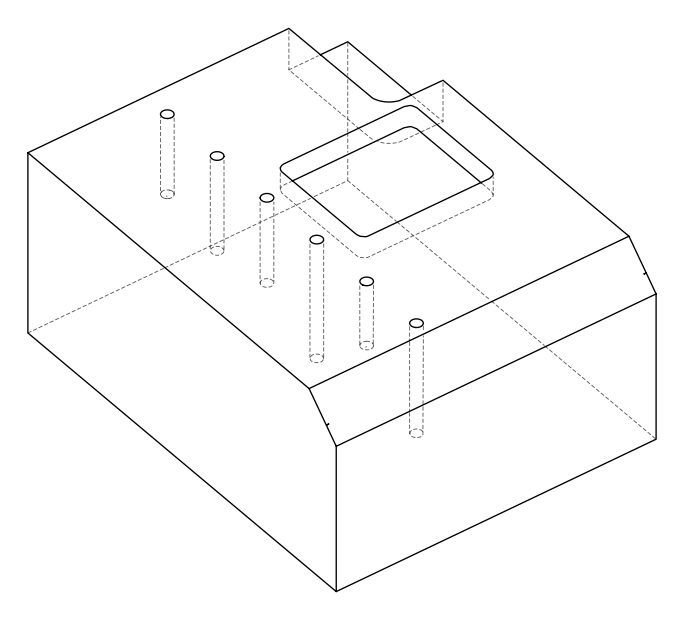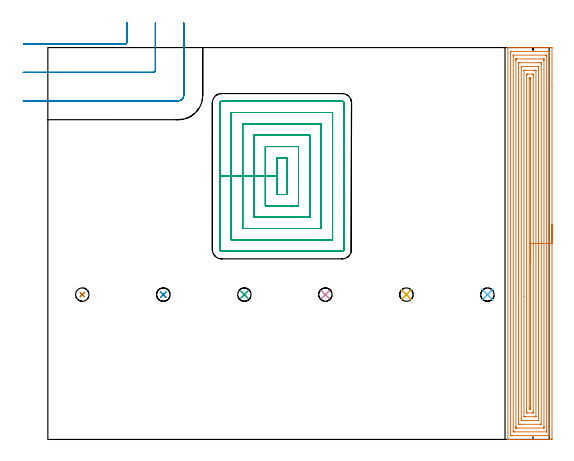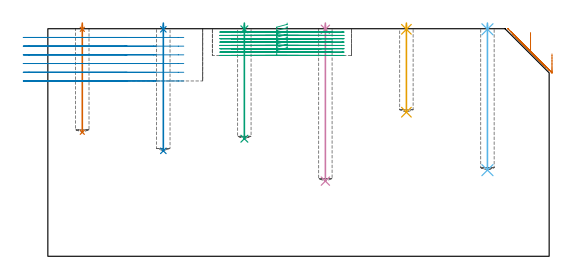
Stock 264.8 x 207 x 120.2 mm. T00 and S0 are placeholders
(PLAN: 15 operations, 4 tool changes, 38.1 min)
(1 SPOT_DRILL | STEP1POCKET | NXT0321_9005460120000 | 0.03 min | 1 mm3)
(2 SPOT_DRILL_1 | STEP1POCKET_1 | NXT0321_9005460120000 | 0.03 min | 0 mm3)
(3 SPOT_DRILL_2 | STEP1POCKET_2 | NXT0321_9005460120000 | 0.03 min | 0 mm3)
(4 SPOT_DRILL_3 | STEP1POCKET_3 | NXT0321_9005460120000 | 0.03 min | 0 mm3)
(5 SPOT_DRILL_4 | STEP1POCKET_4 | NXT0321_9005460120000 | 0.03 min | 1 mm3)
(6 SPOT_DRILL_5 | STEP1POCKET_5 | NXT0321_9005460120000 | 0.03 min | 0 mm3)
(7 DRILL_BLIND_HOLE_INTO_CENTER | STEP1POCKET | NXT0301_042 | 0.23 min | 2123 mm3)
(8 DRILL_BLIND_HOLE_INTO_CENTER_1 | STEP1POCKET_1 | NXT0301_042 | 0.27 min | 2509 mm3)
(9 DRILL_BLIND_HOLE_INTO_CENTER_2 | STEP1POCKET_2 | NXT0301_042 | 0.24 min | 2266 mm3)
(10 DRILL_BLIND_HOLE_INTO_CENTER_3 | STEP1POCKET_3 | NXT0301_042 | 0.33 min | 3131 mm3)
(11 DRILL_BLIND_HOLE_INTO_CENTER_4 | STEP1POCKET_4 | NXT0301_042 | 0.19 min | 1704 mm3)
(12 DRILL_BLIND_HOLE_INTO_CENTER_5 | STEP1POCKET_5 | NXT0301_042 | 0.31 min | 2912 mm3)
(13 AREA_MILL | FG_CHAMFER_SURFACE | UGT0205_001 | 15.16 min | 56187 mm3)
(14 MILL_CORNER_NOTCH_RECTANGULAR | CORNER_NOTCH_RECTANGULAR | UGT0201_136 | Follow Part, ap 5, ae 75% | 3.86 min | 85038 mm3)
(15 MILL_RECTANGULAR_POCKET | POCKET_RECTANGULAR_STRAIGHT | UGT0201_126 | Follow Part, ap 2, ae 75% | 17.37 min | 90192 mm3)
(TOOL NXT0321_9005460120000 | NC Spot Drill, 142deg, 12mm, Carbide, Uncoated | D12 PA142 FL30 Z2)
(TOOL NXT0301_042 | Carbide Drill 7.1mm [860.1-0710-057A1-MM 2214] | D7.1 PA140 FL85 Z2)
(TOOL UGT0205_001 | Chamfer Mill 20 x 3 x 45 deg. | D20 FL50 Z2)
(TOOL UGT0201_136 | Carbide End Mill 20.0 | D20 FL30 Z4)
(TOOL UGT0201_126 | Carbide End Mill 8.0 | D8 FL15 Z4)
(OP 1 SPOT_DRILL)
G17 G21 G94 G90
T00 M6
G54
G17 G0 G90 X18.2 Y76.5 S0 M3
G43 Z130.2 H0
G94 G81 G98 Z119.894 F250. R123.2
G80
M5
M2
(OP 2 SPOT_DRILL_1)
G17 G21 G94 G90
T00 M6
G54
G17 G0 G90 X61. Y76.5 S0 M3
G43 Z130.2 H0
G94 G81 G98 Z119.894 F250. R123.2
G80
M5
M2
(OP 3 SPOT_DRILL_2)
G17 G21 G94 G90
T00 M6
G54
G17 G0 G90 X103.8 Y76.5 S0 M3
G43 Z130.2 H0
G94 G81 G98 Z119.894 F250. R123.2
G80
M5
M2
(OP 4 SPOT_DRILL_3)
G17 G21 G94 G90
T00 M6
G54
G17 G0 G90 X146.6 Y76.5 S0 M3
G43 Z130.2 H0
G94 G81 G98 Z119.894 F250. R123.2
G80
M5
M2
(OP 5 SPOT_DRILL_4)
G17 G21 G94 G90
T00 M6
G54
G17 G0 G90 X189.4 Y76.5 S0 M3
G43 Z130.2 H0
G94 G81 G98 Z119.894 F250. R123.2
G80
M5
M2
(OP 6 SPOT_DRILL_5)
G17 G21 G94 G90
T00 M6
G54
G17 G0 G90 X232.2 Y76.5 S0 M3
G43 Z130.2 H0
G94 G81 G98 Z119.894 F250. R123.2
G80
M5
M2
(OP 7 DRILL_BLIND_HOLE_INTO_CENTER)
G17 G21 G94 G90
T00 M6
G54
G17 G0 G90 X18.2 Y76.5 S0 M3
G43 Z130.2 H1
G94 G81 G98 Z65.5 F250. R122.2
G80
M5
M2
(OP 8 DRILL_BLIND_HOLE_INTO_CENTER_1)
G17 G21 G94 G90
T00 M6
G54
G17 G0 G90 X61. Y76.5 S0 M3
G43 Z130.2 H1
G94 G81 G98 Z55.7 F250. R122.2
G80
M5
M2
(OP 9 DRILL_BLIND_HOLE_INTO_CENTER_2)
G17 G21 G94 G90
T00 M6
G54
G17 G0 G90 X103.8 Y76.5 S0 M3
G43 Z130.2 H1
G94 G81 G98 Z62.1 F250. R122.2
G80
M5
M2
(OP 10 DRILL_BLIND_HOLE_INTO_CENTER_3)
G17 G21 G94 G90
T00 M6
G54
G17 G0 G90 X146.6 Y76.5 S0 M3
G43 Z130.2 H1
G94 G81 G98 Z39.7 F250. R122.2
G80
M5
M2
(OP 11 DRILL_BLIND_HOLE_INTO_CENTER_4)
G17 G21 G94 G90
T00 M6
G54
G17 G0 G90 X189.4 Y76.5 S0 M3
G43 Z130.2 H1
G94 G81 G98 Z76.1 F250. R122.2
G80
M5
M2
(OP 12 DRILL_BLIND_HOLE_INTO_CENTER_5)
G17 G21 G94 G90
T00 M6
G54
G17 G0 G90 X232.2 Y76.5 S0 M3
G43 Z130.2 H1
G94 G81 G98 Z45.5 F250. R122.2
G80
M5
M2
(OP 13 AREA_MILL)
G17 G21 G94 G90
T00 M6
G54
G17 G0 G90 X266.3 Y113.5 S1061 M3
G43 Z130.2 H0
Z106.9
G94 G1 Y113.462 Z106.028 F250.
Y113.348 Z105.163
Y113.159 Z104.312
Y112.897 Z103.48
Y112.563 Z102.674
Y112.16 Z101.9
Y111.692 Z101.164
Y111.16 Z100.472
Y110.571 Z99.829
Y109.928 Z99.24
Y109.236 Z98.708
Y108.5 Z98.24
Y107.726 Z97.837
Y106.92 Z97.503
Y106.088 Z97.241
Y105.237 Z97.052
Y104.372 Z96.938
Y103.5 Z96.9
Y0.586
X266.297 Y0.24 Z96.902
X266.291 Y0.01 Z96.906
X266.058 Y0. Z97.139
X247.1 Z116.095
X246.491 Z116.707
X246.212 Z116.985
X244.435 Z118.76
X243.876 Z119.323
X243.344 Z119.855
X243.032 Z120.159
X243.003 Y0.009 Z120.188
X243. Y0.14 Z120.2
Y206.86
X243.003 Y206.991 Z120.188
X243.032 Y207. Z120.159
X243.343 Z119.855
X243.877 Z119.322
X244.435 Z118.76
X246.491 Z116.707
X247.1 Z116.095
X262.2 Z100.997
X265.753 Z97.444
X266.06 Y206.998 Z97.137
X266.292 Y206.99 Z96.905
X266.299 Y206.758 Z96.899
X266.3 Y187.118 Z96.9
Y103.5
X264.886 Z98.314
X264.885 Y2.368 Z98.315
Y2.348
X264.865 Y2.01 Z98.335
X264.342 Y2.001 Z98.858
X259.014 Y2. Z104.186
X245.323 Z117.877
X244.799 Y2.002 Z118.401
X244.435 Y2.01 Z118.765
X244.415 Y2.368 Z118.785
Y2.388
Y204.632
Y204.652
X244.435 Y204.99 Z118.765
X244.958 Y204.998 Z118.242
X250.286 Y205. Z112.914
X263.977 Z99.223
X264.501 Y204.998 Z98.699
X264.865 Y204.99 Z98.335
X264.885 Y204.632 Z98.315
Y204.612
X264.886 Y103.5 Z98.314
X263.472 Z99.728
X263.471 Y4.657 Z99.729
X263.47 Y4.15 Z99.73
X263.468 Y4.054 Z99.732
X263.465 Y4.015 Z99.735
X263.387 Y4.008 Z99.813
X263.237 Y4.001 Z99.963
X246.361 Y4. Z116.839
X246.212 Y4.003 Z116.988
X246.063 Y4.01 Z117.137
X245.835 Y4.031 Z117.365
X245.833 Y4.15 Z117.367
X245.829 Y4.533 Z117.371
X245.828 Y202.344 Z117.372
X245.83 Y202.85 Z117.37
X245.832 Y202.946 Z117.368
X245.835 Y202.985 Z117.365
X245.914 Y202.992 Z117.286
X246.063 Y202.999 Z117.137
X262.939 Y203. Z100.261
X263.088 Y202.997 Z100.112
X263.237 Y202.99 Z99.963
X263.465 Y202.969 Z99.735
X263.468 Y202.85 Z99.732
X263.471 Y202.467 Z99.729
X263.472 Y103.5 Z99.728
X262.057 Z101.143
Y6.823
X262.054 Y6.078 Z101.146
X262.052 Y6.027 Z101.148
X262.049 Y6.01 Z101.151
X262.029 Y6.008 Z101.171
X261.927 Y6.003 Z101.273
X261.722 Y6.001 Z101.478
X247.55 Z115.65
X247.365 Y6.003 Z115.835
X247.273 Y6.007 Z115.927
X247.254 Y6.01 Z115.946
X247.249 Y6.019 Z115.951
X247.248 Y6.053 Z115.952
X247.243 Y6.679 Z115.957
Y6.823
Y200.177
X247.246 Y200.922 Z115.954
X247.248 Y200.973 Z115.952
X247.251 Y200.99 Z115.949
X247.271 Y200.992 Z115.929
X247.373 Y200.996 Z115.827
X247.578 Y200.999 Z115.622
X261.75 Z101.45
X261.935 Y200.997 Z101.265
X262.027 Y200.993 Z101.173
X262.046 Y200.99 Z101.154
X262.051 Y200.981 Z101.149
X262.052 Y200.947 Z101.148
X262.057 Y200.321 Z101.143
Y200.177
Y103.5
X260.643 Z102.557
Y8.385
X260.64 Y8.165 Z102.56
X260.636 Y8.026 Z102.564
X260.574 Y8.01 Z102.626
X260.424 Y8.005 Z102.776
X260.138 Y8. Z103.062
X249.479 Z113.721
X248.876 Y8.006 Z114.324
X248.682 Y8.01 Z114.518
X248.664 Y8.385 Z114.536
X248.659 Y8.605 Z114.541
X248.657 Y8.825 Z114.543
Y198.615
X248.66 Y198.835 Z114.54
X248.664 Y198.974 Z114.536
X248.726 Y198.99 Z114.474
X248.876 Y198.995 Z114.324
X249.162 Y199. Z114.038
X259.821 Z103.379
X260.424 Y198.994 Z102.776
X260.618 Y198.99 Z102.582
X260.636 Y198.615 Z102.564
X260.641 Y198.395 Z102.559
X260.643 Y198.175 Z102.557
Y103.5
X259.229 Z103.971
X259.228 Y10.387 Z103.972
X259.226 Y10.095 Z103.974
X259.224 Y10.024 Z103.976
X259.223 Y10.013 Z103.977
X259.207 Y10.009 Z103.993
X259.161 Y10.004 Z104.039
X259.032 Y10.001 Z104.168
X250.653 Y10. Z112.547
X250.148 Y10.002 Z113.052
X250.087 Y10.009 Z113.113
X250.078 Y10.012 Z113.122
X250.076 Y10.03 Z113.124
X250.073 Y10.078 Z113.127
X250.071 Y10.387 Z113.129
Y10.971
X250.072 Y196.613 Z113.128
X250.073 Y196.905 Z113.127
X250.076 Y196.976 Z113.124
X250.077 Y196.987 Z113.123
X250.093 Y196.991 Z113.107
X250.139 Y196.996 Z113.061
X250.268 Y196.999 Z112.932
X258.647 Y197. Z104.553
X259.152 Y196.998 Z104.048
X259.213 Y196.991 Z103.987
X259.222 Y196.988 Z103.978
X259.224 Y196.97 Z103.976
X259.227 Y196.922 Z103.973
X259.229 Y196.613 Z103.971
Y196.029
Y103.5
X257.815 Z105.385
X257.814 Y12.113 Z105.386
X257.813 Y12.057 Z105.387
X257.809 Y12.022 Z105.391
X257.806 Y12.009 Z105.394
X257.8 Y12.006 Z105.4
X257.759 Y12.003 Z105.441
X257.039 Y12. Z106.161
X252.429 Z110.771
X251.707 Y12.002 Z111.493
X251.541 Y12.008 Z111.659
X251.492 Y12.011 Z111.708
X251.488 Y12.113 Z111.712
X251.486 Y12.169 Z111.714
X251.485 Y75.516 Z111.715
X251.486 Y194.887 Z111.714
X251.487 Y194.943 Z111.713
X251.491 Y194.979 Z111.709
X251.494 Y194.991 Z111.706
X251.5 Y194.994 Z111.7
X251.541 Y194.997 Z111.659
X252.261 Y195. Z110.939
X256.871 Z106.329
X257.593 Y194.998 Z105.607
X257.759 Y194.992 Z105.441
X257.808 Y194.989 Z105.392
X257.812 Y194.887 Z105.388
X257.814 Y194.831 Z105.386
X257.815 Y103.5 Z105.385
X256.401 Z106.799
X256.4 Y14.842 Z106.8
X256.398 Y14.425 Z106.802
X256.393 Y14.013 Z106.807
X255.982 Y14.001 Z107.218
X255.933 Y14. Z107.267
X253.268 Y14.001 Z109.932
X252.923 Y14.01 Z110.277
X252.907 Y14.12 Z110.293
X252.903 Y14.367 Z110.297
X252.9 Y14.842 Z110.3
Y15.262
Y192.158
X252.902 Y192.575 Z110.298
X252.907 Y192.987 Z110.293
X253.318 Y192.999 Z109.882
X253.367 Y193. Z109.833
X256.032 Y192.999 Z107.168
X256.377 Y192.99 Z106.823
X256.393 Y192.88 Z106.807
X256.397 Y192.633 Z106.803
X256.4 Y192.158 Z106.8
Y191.739
X256.401 Y103.5 Z106.799
X254.986 Z108.214
Y16.549
X254.982 Y16.195 Z108.218
X254.979 Y16.027 Z108.221
X254.819 Y16.009 Z108.381
X254.392 Y16.007 Z108.808
X254.344 Y16.01 Z108.856
X254.32 Y16.015 Z108.88
X254.319 Y16.046 Z108.881
X254.316 Y16.202 Z108.884
X254.314 Y16.516 Z108.886
Y16.624
Y190.376
X254.315 Y190.713 Z108.885
X254.317 Y190.882 Z108.883
X254.321 Y190.965 Z108.879
X254.324 Y190.991 Z108.876
X254.34 Y190.992 Z108.86
X254.474 Y190.998 Z108.726
X254.908 Y190.994 Z108.292
X254.956 Y190.99 Z108.244
X254.98 Y190.985 Z108.22
X254.981 Y190.954 Z108.219
X254.984 Y190.798 Z108.216
X254.986 Y190.484 Z108.214
Y190.376
Y103.5
Y102.628 Z108.252
Y101.764 Z108.366
Y100.912 Z108.554
Y100.08 Z108.817
Y99.274 Z109.151
Y98.5 Z109.553
Y97.764 Z110.022
Y97.072 Z110.553
Y96.429 Z111.143
Y95.84 Z111.786
Y95.309 Z112.478
Y94.84 Z113.214
Y94.437 Z113.988
Y94.103 Z114.794
Y93.841 Z115.626
Y93.652 Z116.477
Y93.538 Z117.342
Y93.5 Z118.214
G0 Z130.2
M5
M2
(OP 14 MILL_CORNER_NOTCH_RECTANGULAR)
G17 G21 G94 G90
T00 M6
G54
G17 G0 G90 X-12.818 Y208.9 S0 M3
G43 Z130.2 H0
Z115.6
G94 G1 X-9.818 F250.
X40.804 F500.
G3 X41.8 Y209.896 R1.
G1 Y217.
Y220. F250.
G0 Z130.2
X-13. Y193.9
Z115.6
G1 X-10.
X55.804 F500.
G3 X56.8 Y194.896 R1.
G1 Y217.
Y220. F250.
G0 Z130.2
X-13. Y178.9
Z115.6
G1 X-10.
X68.9 F500.
G3 X71.8 Y181.8 R2.9
G1 Y217.
Y220. F250.
G0 Z130.2
X-12.818 Y208.9
Z111.
G1 X-9.818
X40.804 F500.
G3 X41.8 Y209.896 R1.
G1 Y217.
Y220. F250.
G0 Z130.2
X-13. Y193.9
Z111.
G1 X-10.
X55.804 F500.
G3 X56.8 Y194.896 R1.
G1 Y217.
Y220. F250.
G0 Z130.2
X-13. Y178.9
Z111.
G1 X-10.
X68.9 F500.
G3 X71.8 Y181.8 R2.9
G1 Y217.
Y220. F250.
G0 Z130.2
X-12.818 Y208.9
Z106.4
G1 X-9.818
X40.804 F500.
G3 X41.8 Y209.896 R1.
G1 Y217.
Y220. F250.
G0 Z130.2
X-13. Y193.9
Z106.4
G1 X-10.
X55.804 F500.
G3 X56.8 Y194.896 R1.
G1 Y217.
Y220. F250.
G0 Z130.2
X-13. Y178.9
Z106.4
G1 X-10.
X68.9 F500.
G3 X71.8 Y181.8 R2.9
G1 Y217.
Y220. F250.
G0 Z130.2
X-12.818 Y208.9
Z101.8
G1 X-9.818
X40.804 F500.
G3 X41.8 Y209.896 R1.
G1 Y217.
Y220. F250.
G0 Z130.2
X-13. Y193.9
Z101.8
G1 X-10.
X55.804 F500.
G3 X56.8 Y194.896 R1.
G1 Y217.
Y220. F250.
G0 Z130.2
X-13. Y178.9
Z101.8
G1 X-10.
X68.9 F500.
G3 X71.8 Y181.8 R2.9
G1 Y217.
Y220. F250.
G0 Z130.2
X-12.818 Y208.9
Z97.2
G1 X-9.818
X40.804 F500.
G3 X41.8 Y209.896 R1.
G1 Y217.
Y220. F250.
G0 Z130.2
X-13. Y193.9
Z97.2
G1 X-10.
X55.804 F500.
G3 X56.8 Y194.896 R1.
G1 Y217.
Y220. F250.
G0 Z130.2
X-13. Y178.9
Z97.2
G1 X-10.
X68.9 F500.
G3 X71.8 Y181.8 R2.9
G1 Y217.
Y220. F250.
G0 Z130.2
X-12.818 Y208.9
Z92.6
G1 X-9.818
X40.804 F500.
G3 X41.8 Y209.896 R1.
G1 Y217.
Y220. F250.
G0 Z130.2
X-13. Y193.9
Z92.6
G1 X-10.
X55.804 F500.
G3 X56.8 Y194.896 R1.
G1 Y217.
Y220. F250.
G0 Z130.2
X-13. Y178.9
Z92.6
G1 X-10.
X68.9 F500.
G3 X71.8 Y181.8 R2.9
G1 Y217.
Y220. F250.
G0 Z130.2
M5
M2
(OP 15 MILL_RECTANGULAR_POCKET)
G17 G21 G94 G90
T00 M6
G54
G17 G0 G90 X126.4 Y146.076 S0 M3
G43 Z130.2 H0
Z123.2
G94 G1 Y148.7 Z122.497 F250.
X120.9 Z121.023
Y139.05 Z118.437
Y129.4 F500.
X126.4
Y148.7
X120.9
Y139.05
X114.9
Y123.4
X132.4
Y154.7
X114.9
Y139.05
X108.9
Y117.4
X138.4
Y160.7
X108.9
Y139.05
X102.9
Y111.4
X144.4
Y166.7
X102.9
Y139.05
X96.9
Y105.4
X150.4
Y172.7
X96.9
Y139.05
X90.9
Y100.3
G3 X91.8 Y99.4 R0.9
G1 X155.5
G3 X156.4 Y100.3 R0.9
G1 Y177.8
G3 X155.5 Y178.7 R0.9
G1 X91.8
G3 X90.9 Y177.8 R0.9
G1 Y139.05
Y138.05
G0 X126.4 Y146.076 Z121.437
G1 Y148.7 Z120.734 F250.
X120.9 Z119.261
Y139.05 Z116.675
Y129.4 F500.
X126.4
Y148.7
X120.9
Y139.05
X114.9
Y123.4
X132.4
Y154.7
X114.9
Y139.05
X108.9
Y117.4
X138.4
Y160.7
X108.9
Y139.05
X102.9
Y111.4
X144.4
Y166.7
X102.9
Y139.05
X96.9
Y105.4
X150.4
Y172.7
X96.9
Y139.05
X90.9
Y100.3
G3 X91.8 Y99.4 R0.9
G1 X155.5
G3 X156.4 Y100.3 R0.9
G1 Y177.8
G3 X155.5 Y178.7 R0.9
G1 X91.8
G3 X90.9 Y177.8 R0.9
G1 Y139.05
Y138.05
G0 X126.4 Y146.076 Z119.675
G1 Y148.7 Z118.972 F250.
X120.9 Z117.498
Y139.05 Z114.912
Y129.4 F500.
X126.4
Y148.7
X120.9
Y139.05
X114.9
Y123.4
X132.4
Y154.7
X114.9
Y139.05
X108.9
Y117.4
X138.4
Y160.7
X108.9
Y139.05
X102.9
Y111.4
X144.4
Y166.7
X102.9
Y139.05
X96.9
Y105.4
X150.4
Y172.7
X96.9
Y139.05
X90.9
Y100.3
G3 X91.8 Y99.4 R0.9
G1 X155.5
G3 X156.4 Y100.3 R0.9
G1 Y177.8
G3 X155.5 Y178.7 R0.9
G1 X91.8
G3 X90.9 Y177.8 R0.9
G1 Y139.05
Y138.05
G0 X126.4 Y146.076 Z117.912
G1 Y148.7 Z117.209 F250.
X120.9 Z115.736
Y139.05 Z113.15
Y129.4 F500.
X126.4
Y148.7
X120.9
Y139.05
X114.9
Y123.4
X132.4
Y154.7
X114.9
Y139.05
X108.9
Y117.4
X138.4
Y160.7
X108.9
Y139.05
X102.9
Y111.4
X144.4
Y166.7
X102.9
Y139.05
X96.9
Y105.4
X150.4
Y172.7
X96.9
Y139.05
X90.9
Y100.3
G3 X91.8 Y99.4 R0.9
G1 X155.5
G3 X156.4 Y100.3 R0.9
G1 Y177.8
G3 X155.5 Y178.7 R0.9
G1 X91.8
G3 X90.9 Y177.8 R0.9
G1 Y139.05
Y138.05
G0 X126.4 Y146.076 Z116.15
G1 Y148.7 Z115.447 F250.
X120.9 Z113.973
Y139.05 Z111.387
Y129.4 F500.
X126.4
Y148.7
X120.9
Y139.05
X114.9
Y123.4
X132.4
Y154.7
X114.9
Y139.05
X108.9
Y117.4
X138.4
Y160.7
X108.9
Y139.05
X102.9
Y111.4
X144.4
Y166.7
X102.9
Y139.05
X96.9
Y105.4
X150.4
Y172.7
X96.9
Y139.05
X90.9
Y100.3
G3 X91.8 Y99.4 R0.9
G1 X155.5
G3 X156.4 Y100.3 R0.9
G1 Y177.8
G3 X155.5 Y178.7 R0.9
G1 X91.8
G3 X90.9 Y177.8 R0.9
G1 Y139.05
Y138.05
G0 X126.4 Y146.076 Z114.387
G1 Y148.7 Z113.684 F250.
X120.9 Z112.211
Y139.05 Z109.625
Y129.4 F500.
X126.4
Y148.7
X120.9
Y139.05
X114.9
Y123.4
X132.4
Y154.7
X114.9
Y139.05
X108.9
Y117.4
X138.4
Y160.7
X108.9
Y139.05
X102.9
Y111.4
X144.4
Y166.7
X102.9
Y139.05
X96.9
Y105.4
X150.4
Y172.7
X96.9
Y139.05
X90.9
Y100.3
G3 X91.8 Y99.4 R0.9
G1 X155.5
G3 X156.4 Y100.3 R0.9
G1 Y177.8
G3 X155.5 Y178.7 R0.9
G1 X91.8
G3 X90.9 Y177.8 R0.9
G1 Y139.05
Y138.05
G0 X126.4 Y146.076 Z112.625
G1 Y148.7 Z111.922 F250.
X120.9 Z110.448
Y139.05 Z107.862
Y129.4 F500.
X126.4
Y148.7
X120.9
Y139.05
X114.9
Y123.4
X132.4
Y154.7
X114.9
Y139.05
X108.9
Y117.4
X138.4
Y160.7
X108.9
Y139.05
X102.9
Y111.4
X144.4
Y166.7
X102.9
Y139.05
X96.9
Y105.4
X150.4
Y172.7
X96.9
Y139.05
X90.9
Y100.3
G3 X91.8 Y99.4 R0.9
G1 X155.5
G3 X156.4 Y100.3 R0.9
G1 Y177.8
G3 X155.5 Y178.7 R0.9
G1 X91.8
G3 X90.9 Y177.8 R0.9
G1 Y139.05
Y138.05
G0 X126.4 Y146.076 Z110.862
G1 Y148.7 Z110.159 F250.
X120.9 Z108.686
Y139.05 Z106.1
Y129.4 F500.
X126.4
Y148.7
X120.9
Y139.05
X114.9
Y123.4
X132.4
Y154.7
X114.9
Y139.05
X108.9
Y117.4
X138.4
Y160.7
X108.9
Y139.05
X102.9
Y111.4
X144.4
Y166.7
X102.9
Y139.05
X96.9
Y105.4
X150.4
Y172.7
X96.9
Y139.05
X90.9
Y100.3
G3 X91.8 Y99.4 R0.9
G1 X155.5
G3 X156.4 Y100.3 R0.9
G1 Y177.8
G3 X155.5 Y178.7 R0.9
G1 X91.8
G3 X90.9 Y177.8 R0.9
G1 Y139.05
Y138.05
G0 Z130.2
M5
M2
